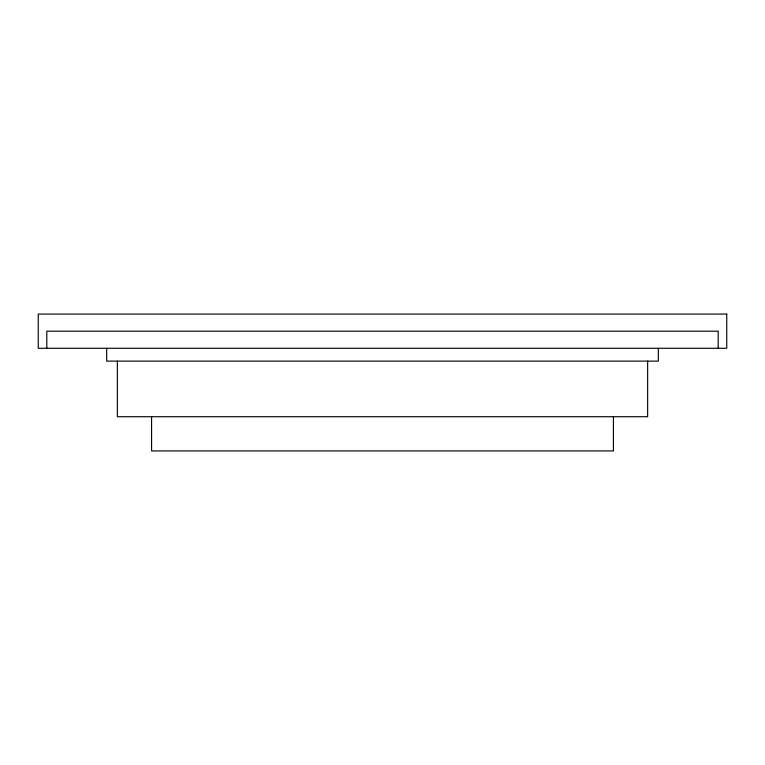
<?xml version="1.0" encoding="UTF-8"?>
<svg xmlns="http://www.w3.org/2000/svg" width="765" height="765" viewBox="0 0 765 765"><rect width="100%" height="100%" fill="white"/><g stroke="black" fill="none" stroke-linecap="round" stroke-linejoin="round"><path stroke-width="1.15" d="M718.201 348.285L718.201 331.188L46.799 331.188L46.799 348.285M658.33 348.285L658.33 361.118L106.67 361.118L106.67 348.285M647.639 361.118L647.639 416.715L117.361 416.715L117.361 361.118M613.425 416.715L613.425 450.92L151.575 450.92L151.575 416.715M726.75 314.08L38.25 314.08L38.25 348.285L726.75 348.285L726.75 314.08"/></g></svg>
